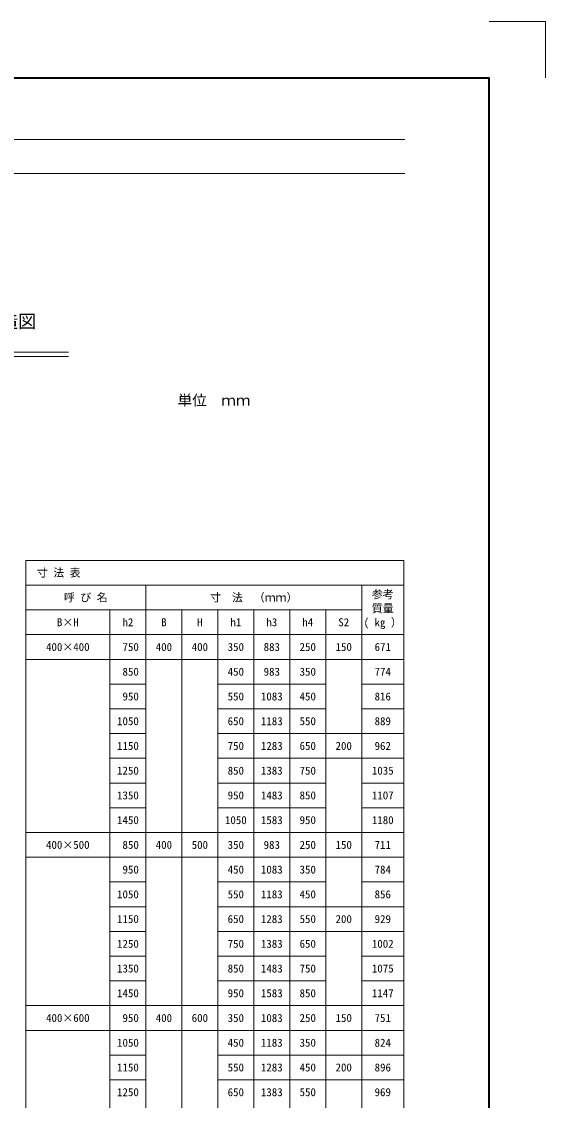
# Model space of a CAD drawing. Units: millimetres at full size, sheet at 1:20; details may follow other scales. Extents: x 0 to 8400, y 0 to 13400.
# Drawn here: x 6535 to 8400, y 2102 to 5940 of the extents above; entities that cross this region are included whole.
import ezdxf
from ezdxf.enums import TextEntityAlignment as Align

# ---------------------------------------------------------------- set-up
doc = ezdxf.new("R2010")
doc.units = ezdxf.units.MM
doc.header["$LTSCALE"] = 20
for name, color, linetype, lineweight in [('0_2', 7, 'Continuous', 20), ('Defpoints_3', 8, 'Continuous', 0), ('図枠', 7, 'Continuous', 5), ('寸法・材料表', 7, 'Continuous', 13)]:
    doc.layers.add(name, color=color, linetype=linetype, lineweight=lineweight)
doc.layers.add('文字', color=7, linetype='Continuous')
doc.styles.add('ＭＳ ゴシック', font='')
doc.styles.get('ＭＳ ゴシック').set_extended_font_data('MS Gothic')

msp = doc.modelspace()

# ---------------------------------------------------------------- linework, layer by layer
at = {"layer": '0_2'}
for p, q in [((5502.4, 4763.33), (6702.4, 4763.33)), ((5502.59, 4748.33), (6702.21, 4748.33))]:
    msp.add_line(p, q, dxfattribs=at)
at = {"layer": 'Defpoints_3', "color": 7, "lineweight": 13}
for p in [(8200, 5940), (8400, 5740)]:
    msp.add_line(p, (8400, 5940), dxfattribs=at)
at = {"layer": 'Defpoints_3'}
for p, q in [((6550, 4022.86), (7896, 4022.86)), ((6550, 4022.86), (6550, 3934.86)), ((7896, 4022.86), (7896, 3934.86)), ((6550, 3670.86), (6850, 3670.86)), ((6978, 3670.86), (7234, 3670.86)), ((7618, 3670.86), (7746, 3670.86)), ((7618, 3318.86), (7746, 3318.86)), ((6550, 2966.86), (6850, 2966.86)), ((6978, 2966.86), (7234, 2966.86)), ((7618, 2966.86), (7746, 2966.86)), ((7618, 2702.86), (7746, 2702.86)), ((6550, 2350.86), (6850, 2350.86)), ((6978, 2350.86), (7234, 2350.86)), ((7618, 2350.86), (7746, 2350.86)), ((7618, 2174.86), (7746, 2174.86))]:
    msp.add_line(p, q, dxfattribs=at)
at = {"layer": '図枠', "lineweight": 40}
for p in [(400, 5740), (8200, 200)]:
    msp.add_line(p, (8200, 5740), dxfattribs=at)
at = {"layer": '図枠', "lineweight": 13}
for p, q in [((700, 5520), (7900, 5520)), ((700, 5400), (7900, 5400))]:
    msp.add_line(p, q, dxfattribs=at)
at = {"layer": '寸法・材料表'}
for p, q in [((6550, 3934.86), (7896, 3934.86)), ((6550, 3934.86), (6550, 1118.86)), ((6978, 3934.86), (6978, 1118.86)), ((7746, 3934.86), (7746, 1118.86)), ((7896, 3934.86), (7896, 1118.86)), ((6550, 3846.86), (7746, 3846.86)), ((6850, 3846.86), (6850, 1118.86)), ((7106, 3846.86), (7106, 1118.86)), ((7234, 3846.86), (7234, 1118.86)), ((7362, 3846.86), (7362, 1118.86)), ((7490, 3846.86), (7490, 1118.86)), ((7618, 3846.86), (7618, 1118.86)), ((6550, 3758.86), (7896, 3758.86)), ((6850, 3670.86), (6978, 3670.86)), ((7234, 3670.86), (7618, 3670.86)), ((7746, 3670.86), (7896, 3670.86)), ((6850, 3582.86), (6978, 3582.86)), ((7234, 3582.86), (7618, 3582.86)), ((7746, 3582.86), (7896, 3582.86)), ((6850, 3494.86), (6978, 3494.86)), ((7234, 3494.86), (7618, 3494.86)), ((7746, 3494.86), (7896, 3494.86)), ((6850, 3406.86), (6978, 3406.86)), ((7234, 3406.86), (7896, 3406.86)), ((6850, 3318.86), (6978, 3318.86)), ((7234, 3318.86), (7618, 3318.86)), ((7746, 3318.86), (7896, 3318.86)), ((6850, 3230.86), (6978, 3230.86)), ((7234, 3230.86), (7618, 3230.86)), ((7746, 3230.86), (7896, 3230.86)), ((6850, 3142.86), (6978, 3142.86)), ((7234, 3142.86), (7618, 3142.86)), ((7746, 3142.86), (7896, 3142.86)), ((6550, 3054.86), (7896, 3054.86)), ((6850, 2966.86), (6978, 2966.86)), ((7234, 2966.86), (7618, 2966.86)), ((7746, 2966.86), (7896, 2966.86)), ((6850, 2878.86), (6978, 2878.86)), ((7234, 2878.86), (7618, 2878.86)), ((7746, 2878.86), (7896, 2878.86)), ((6850, 2790.86), (6978, 2790.86)), ((7234, 2790.86), (7896, 2790.86)), ((6850, 2702.86), (6978, 2702.86)), ((7234, 2702.86), (7618, 2702.86)), ((7746, 2702.86), (7896, 2702.86)), ((6850, 2614.86), (6978, 2614.86)), ((7234, 2614.86), (7618, 2614.86)), ((7746, 2614.86), (7896, 2614.86)), ((6850, 2526.86), (6978, 2526.86)), ((7234, 2526.86), (7618, 2526.86)), ((7746, 2526.86), (7896, 2526.86)), ((6550, 2438.86), (7896, 2438.86)), ((6850, 2350.86), (6978, 2350.86)), ((7234, 2350.86), (7618, 2350.86)), ((7746, 2350.86), (7896, 2350.86)), ((6850, 2262.86), (6978, 2262.86)), ((7234, 2262.86), (7896, 2262.86)), ((6850, 2174.86), (6978, 2174.86)), ((7234, 2174.86), (7618, 2174.86)), ((7746, 2174.86), (7896, 2174.86))]:
    msp.add_line(p, q, dxfattribs=at)

# ---------------------------------------------------------------- texts
at = {"layer": '寸法・材料表', "style": 'ＭＳ ゴシック'}
msp.add_text('\u3000寸 法 表\u3000', height=28.48, dxfattribs=at).set_placement((6551.2, 3978.86), align=Align.MIDDLE_LEFT)
for s, p in [('参考', (7782.15, 3916.28)), ('質量', (7782.15, 3866.28)), ('( kg ）', (7753.01, 3816.28))]:
    msp.add_text(s, height=28.48, dxfattribs=at).set_placement(p, align=Align.TOP_LEFT)
for s, p in [('呼 び 名', (6764, 3890.86)), ('寸\u3000法\u3000（ｍｍ）', (7362, 3890.86)), ('B×H', (6700, 3802.86)), ('h2', (6914, 3802.86)), ('B', (7042, 3802.86)), ('H', (7170, 3802.86)), ('h1', (7298, 3802.86)), ('h3', (7426, 3802.86)), ('h4', (7554, 3802.86)), ('S2', (7682, 3802.86)), ('400×400', (6700, 3714.86)), (' 750', (6914, 3714.86)), ('400', (7042, 3714.86)), ('400', (7170, 3714.86)), ('350', (7298, 3714.86)), ('883', (7426, 3714.86)), ('250', (7554, 3714.86)), ('150', (7682, 3714.86)), ('671', (7821, 3714.86)), (' 850', (6914, 3626.86)), ('450', (7298, 3626.86)), ('983', (7426, 3626.86)), ('350', (7554, 3626.86)), ('774', (7821, 3626.86)), (' 950', (6914, 3538.86)), ('550', (7298, 3538.86)), ('1083', (7426, 3538.86)), ('450', (7554, 3538.86)), ('816', (7821, 3538.86)), ('1050', (6914, 3450.86)), ('650', (7298, 3450.86)), ('1183', (7426, 3450.86)), ('550', (7554, 3450.86)), ('889', (7821, 3450.86)), ('1150', (6914, 3362.86)), ('750', (7298, 3362.86)), ('1283', (7426, 3362.86)), ('650', (7554, 3362.86)), ('200', (7682, 3362.86)), ('962', (7821, 3362.86)), ('1250', (6914, 3274.86)), ('850', (7298, 3274.86)), ('1383', (7426, 3274.86)), ('750', (7554, 3274.86)), ('1035', (7821, 3274.86)), ('1350', (6914, 3186.86)), ('950', (7298, 3186.86)), ('1483', (7426, 3186.86)), ('850', (7554, 3186.86)), ('1107', (7821, 3186.86)), ('1450', (6914, 3098.86)), ('1050', (7298, 3098.86)), ('1583', (7426, 3098.86)), ('950', (7554, 3098.86)), ('1180', (7821, 3098.86)), ('400×500', (6700, 3010.86)), (' 850', (6914, 3010.86)), ('400', (7042, 3010.86)), ('500', (7170, 3010.86)), ('350', (7298, 3010.86)), ('983', (7426, 3010.86)), ('250', (7554, 3010.86)), ('150', (7682, 3010.86)), ('711', (7821, 3010.86)), (' 950', (6914, 2922.86)), ('450', (7298, 2922.86)), ('1083', (7426, 2922.86)), ('350', (7554, 2922.86)), ('784', (7821, 2922.86)), ('1050', (6914, 2834.86)), ('550', (7298, 2834.86)), ('1183', (7426, 2834.86)), ('450', (7554, 2834.86)), ('856', (7821, 2834.86)), ('1150', (6914, 2746.86)), ('650', (7298, 2746.86)), ('1283', (7426, 2746.86)), ('550', (7554, 2746.86)), ('200', (7682, 2746.86)), ('929', (7821, 2746.86)), ('1250', (6914, 2658.86)), ('750', (7298, 2658.86)), ('1383', (7426, 2658.86)), ('650', (7554, 2658.86)), ('1002', (7821, 2658.86)), ('1350', (6914, 2570.86)), ('850', (7298, 2570.86)), ('1483', (7426, 2570.86)), ('750', (7554, 2570.86)), ('1075', (7821, 2570.86)), ('1450', (6914, 2482.86)), ('950', (7298, 2482.86)), ('1583', (7426, 2482.86)), ('850', (7554, 2482.86)), ('1147', (7821, 2482.86)), ('400×600', (6700, 2394.86)), (' 950', (6914, 2394.86)), ('400', (7042, 2394.86)), ('600', (7170, 2394.86)), ('350', (7298, 2394.86)), ('1083', (7426, 2394.86)), ('250', (7554, 2394.86)), ('150', (7682, 2394.86)), ('751', (7821, 2394.86)), ('1050', (6914, 2306.86)), ('450', (7298, 2306.86)), ('1183', (7426, 2306.86)), ('350', (7554, 2306.86)), ('824', (7821, 2306.86)), ('1150', (6914, 2218.86)), ('550', (7298, 2218.86)), ('1283', (7426, 2218.86)), ('450', (7554, 2218.86)), ('200', (7682, 2218.86)), ('896', (7821, 2218.86)), ('1250', (6914, 2130.86)), ('650', (7298, 2130.86)), ('1383', (7426, 2130.86)), ('550', (7554, 2130.86)), ('969', (7821, 2130.86))]:
    msp.add_text(s, height=28.48, dxfattribs=at).set_placement(p, align=Align.MIDDLE_CENTER)
at = {"layer": '文字', "style": 'ＭＳ ゴシック'}
msp.add_text('フラットＢ Ⅰ型 布設標準構造図', height=47.47, dxfattribs=at).set_placement((5616.85, 4835.46), align=Align.BOTTOM_LEFT)
msp.add_text('単位\u3000ｍｍ', height=37.98, dxfattribs=at).set_placement((7350, 4562.2), align=Align.BOTTOM_RIGHT)

doc.saveas('drawing.dxf')
